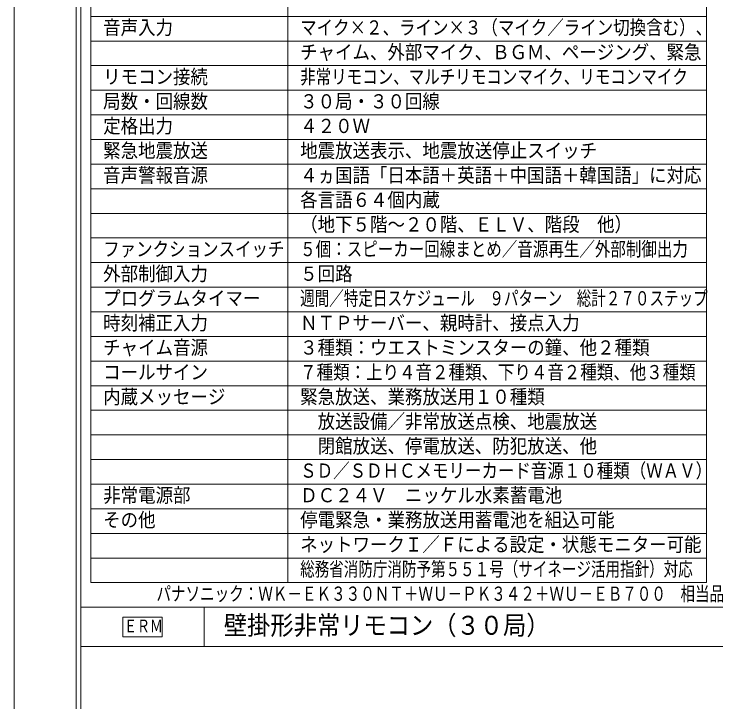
# Model space of a CAD drawing. Units: millimetres on the paper. Extents: x -401 to 401, y -280 to 280.
# Drawn here: x -400.6 to -258.1, y -139.2 to 0.5 of the extents above; entities that cross this region are included whole.
import ezdxf
from ezdxf.enums import TextEntityAlignment as Align

# ---------------------------------------------------------------- set-up
doc = ezdxf.new("R2010")
doc.units = ezdxf.units.MM
for name, color, linetype, lineweight in [('0-0_HOJO', 134, 'Continuous', 9), ('0-1_WAKU', 4, 'Continuous', 9), ('0-3_WAKU-M', 7, 'Continuous', 9), ('0-4_(J)SP', 7, 'Continuous', 9), ('0-7_MOJI1', 7, 'Continuous', 9)]:
    doc.layers.add(name, color=color, linetype=linetype, lineweight=lineweight)
doc.layers.add('0-8_相当品', color=4, linetype='Continuous')
doc.styles.add('ＭＳ ゴシック', font='')
doc.styles.get('ＭＳ ゴシック').set_extended_font_data('MS Gothic')

msp = doc.modelspace()

# ---------------------------------------------------------------- linework, layer by layer
at = {"layer": '0-0_HOJO'}
msp.add_line((-400.584, -279.512), (-400.584, 279.547), dxfattribs=at)
at = {"layer": '0-1_WAKU', "color": 3}
for p, q in [((-384.989, 5.017), (-384.989, -114.983)), ((-344.989, -114.983), (-344.989, 5.017)), ((-259.989, -114.983), (-259.989, 5.017)), ((-384.989, -114.983), (-259.989, -114.983))]:
    msp.add_line(p, q, dxfattribs=at)
at = {"layer": '0-1_WAKU'}
for p, q in [((-384.989, 0.017), (-259.989, 0.017)), ((-384.989, -4.983), (-259.989, -4.983)), ((-384.989, -9.983), (-259.989, -9.983)), ((-384.989, -14.983), (-259.989, -14.983)), ((-384.989, -19.983), (-259.989, -19.983)), ((-384.989, -24.983), (-259.989, -24.983)), ((-384.989, -29.983), (-259.989, -29.983)), ((-384.989, -34.983), (-259.989, -34.983)), ((-259.989, -39.983), (-384.989, -39.983)), ((-259.989, -44.983), (-384.989, -44.983)), ((-259.989, -49.983), (-384.989, -49.983)), ((-384.989, -54.983), (-259.989, -54.983)), ((-384.989, -59.983), (-259.989, -59.983)), ((-384.989, -64.983), (-259.989, -64.983)), ((-384.989, -69.983), (-259.989, -69.983)), ((-384.989, -74.983), (-259.989, -74.983)), ((-384.989, -79.983), (-259.989, -79.983)), ((-259.989, -84.983), (-384.989, -84.983)), ((-384.989, -89.983), (-259.989, -89.983)), ((-384.989, -94.983), (-259.989, -94.983)), ((-384.989, -99.983), (-259.989, -99.983)), ((-384.989, -104.983), (-259.989, -104.983)), ((-384.989, -109.983), (-259.989, -109.983))]:
    msp.add_line(p, q, dxfattribs=at)
at = {"layer": '0-3_WAKU-M', "color": 3}
msp.add_line((-386.989, 240.017), (-386.989, -239.983), dxfattribs=at)
at = {"layer": '0-3_WAKU-M'}
for p, q in [((-386.989, -119.983), (387.011, -119.983)), ((-361.989, -119.983), (-361.989, -127.983)), ((-386.989, -127.983), (387.011, -127.983))]:
    msp.add_line(p, q, dxfattribs=at)
at = {"layer": '0-3_WAKU-M', "color": 3}
msp.add_lwpolyline([(388.011, 241.017), (-387.989, 241.017), (-387.989, -240.983), (388.011, -240.983)], dxfattribs=at)
at = {"layer": '0-4_(J)SP'}
msp.add_lwpolyline([(-378.489, -125.983), (-378.489, -121.983), (-370.489, -121.983), (-370.489, -125.983)], close=True, dxfattribs=at)

# ---------------------------------------------------------------- texts
at = {"layer": '0-4_(J)SP', "style": 'ＭＳ ゴシック', "width": 0.75}
msp.add_text('ＥＲＭ', height=2.566, dxfattribs=at).set_placement((-378.236, -125.818), align=Align.BOTTOM_LEFT)
at = {"layer": '0-7_MOJI1', "style": 'ＭＳ ゴシック'}
for s, height, width, p in [('音声入力', 2.889, 0.9, (-382.489, -4.538)), ('マイク×２、ライン×３（マイク／ライン切換含む）、', 2.886, 0.85, (-342.489, -4.538)), ('チャイム、外部マイク、ＢＧＭ、ページング、緊急', 2.886, 0.9, (-342.489, -9.538)), ('リモコン接続', 2.889, 0.9, (-382.489, -14.538)), ('非常リモコン、マルチリモコンマイク、リモコンマイク', 2.886, 0.8, (-342.489, -14.538)), ('局数・回線数', 2.889, 0.9, (-382.489, -19.538)), ('３０局・３０回線', 2.889, 0.9, (-342.489, -19.538)), ('定格出力', 2.889, 0.9, (-382.489, -24.538)), ('４２０Ｗ', 2.889, 0.9, (-342.489, -24.538)), ('緊急地震放送', 2.889, 0.9, (-382.489, -29.538)), ('地震放送表示、地震放送停止スイッチ', 2.889, 0.9, (-342.489, -29.538)), ('音声警報音源', 2.889, 0.9, (-382.489, -34.538)), ('４ヵ国語「日本語＋英語＋中国語＋韓国語」に対応', 2.886, 0.9, (-342.489, -34.538)), ('各言語６４個内蔵', 2.889, 0.9, (-342.489, -39.538)), ('（地下５階～２０階、ＥＬＶ、階段\u3000他）', 2.889, 0.9, (-342.489, -44.538)), ('ファンクションスイッチ', 2.886, 0.85, (-382.489, -49.538)), ('５個：スピーカー回線まとめ／音源再生／外部制御出力', 2.886, 0.8, (-342.489, -49.538)), ('外部制御入力', 2.889, 0.9, (-382.489, -54.538)), ('５回路', 2.889, 0.9, (-342.489, -54.538)), ('プログラムタイマー', 2.889, 0.9, (-382.489, -59.538)), ('週間／特定日スケジュール\u3000９パターン\u3000総計２７０ステップ', 2.889, 0.75, (-342.489, -59.538)), ('時刻補正入力', 2.889, 0.9, (-382.489, -64.538)), ('ＮＴＰサーバー、親時計、接点入力', 2.889, 0.9, (-342.489, -64.538)), ('チャイム音源', 2.889, 0.9, (-382.489, -69.538)), ('３種類：ウエストミンスターの鐘、他２種類', 2.889, 0.9, (-342.489, -69.538)), ('コールサイン', 2.889, 0.9, (-382.489, -74.538)), ('７種類：上り４音２種類、下り４音２種類、他３種類', 2.886, 0.85, (-342.489, -74.538)), ('内蔵メッセージ', 2.889, 0.9, (-382.489, -79.538)), ('緊急放送、業務放送用１０種類', 2.889, 0.9, (-342.489, -79.538)), ('\u3000放送設備／非常放送点検、地震放送', 2.889, 0.9, (-342.489, -84.538)), ('\u3000閉館放送、停電放送、防犯放送、他', 2.889, 0.9, (-342.489, -89.538)), ('ＳＤ／ＳＤＨＣメモリーカード音源１０種類（ＷＡＶ）', 2.886, 0.85, (-342.489, -94.538)), ('非常電源部', 2.889, 0.9, (-382.489, -99.538)), ('ＤＣ２４Ｖ\u3000ニッケル水素蓄電池', 2.889, 0.9, (-342.489, -99.538)), ('その他', 2.889, 0.9, (-382.489, -104.538)), ('停電緊急・業務放送用蓄電池を組込可能', 2.889, 0.9, (-342.489, -104.538)), ('ネットワークＩ／Ｆによる設定・状態モニター可能', 2.886, 0.9, (-342.489, -109.538)), ('総務省消防庁消防予第５５１号（サイネージ活用指針）対応', 2.886, 0.75, (-342.489, -114.538)), ('壁掛形非常リモコン（３０局）', 3.849, 0.9, (-357.989, -126.723))]:
    msp.add_text(s, height=height, dxfattribs=dict(at, width=width)).set_placement(p, align=Align.BOTTOM_LEFT)
at = {"layer": '0-8_相当品', "style": 'ＭＳ ゴシック', "width": 0.75}
msp.add_text('パナソニック：ＷＫ－ＥＫ３３０ＮＴ＋ＷＵ－ＰＫ３４２＋ＷＵ－ＥＢ７００\u3000相当品', height=2.889, dxfattribs=at).set_placement((-371.669, -119.538), align=Align.BOTTOM_LEFT)

doc.saveas('drawing.dxf')
